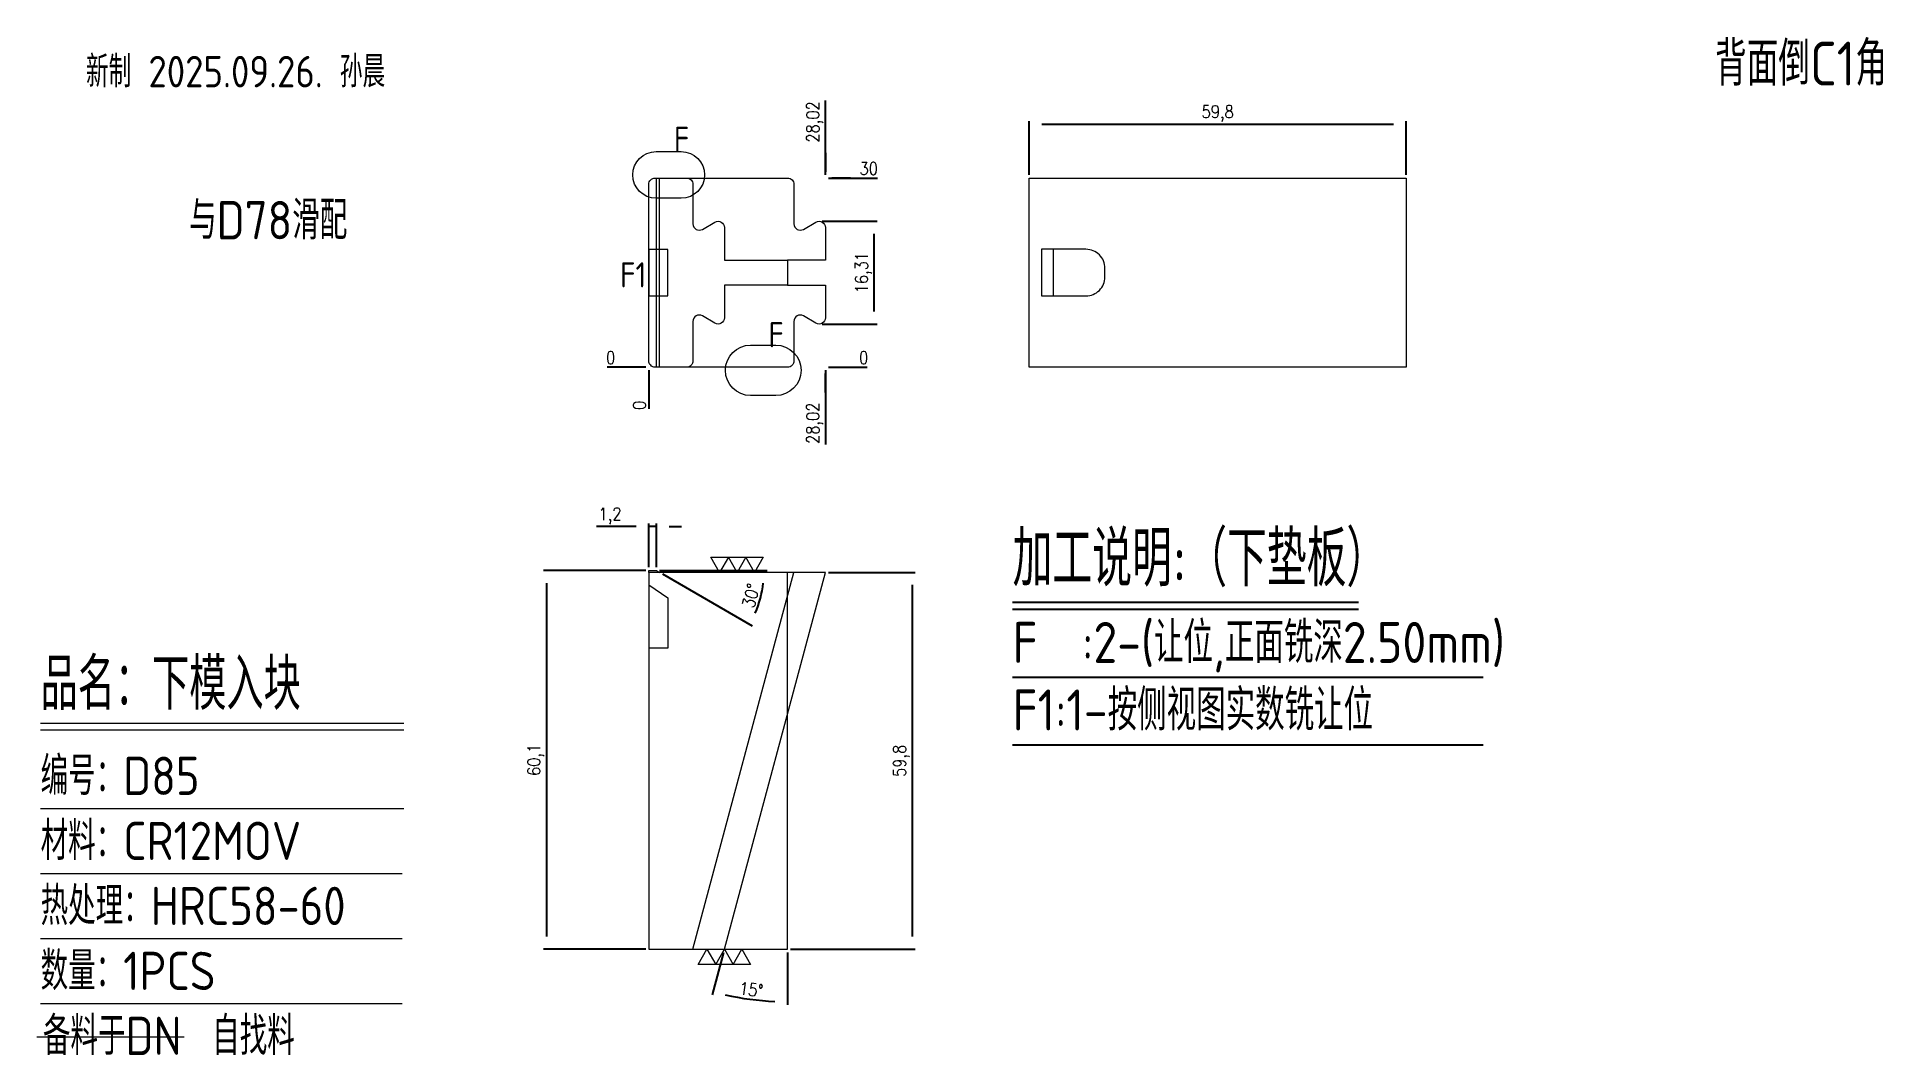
# Model space of a CAD drawing. Header units: millimetres. Extents: x 111802 to 112094, y -3034 to -2873.
import ezdxf
from ezdxf.enums import TextEntityAlignment as Align

# ---------------------------------------------------------------- set-up
doc = ezdxf.new("R2010")
doc.units = ezdxf.units.MM
doc.linetypes.add('HIDDEN', pattern=[0])
for name, color, linetype in [('DIM', 4, 'Continuous'), ('LB', 7, 'Continuous'), ('LB_P', 2, 'Continuous'), ('TEXT', 4, 'Continuous')]:
    doc.layers.add(name, color=color, linetype=linetype)
doc.styles.add('gbenor', font='gbenor.shx', dxfattribs={"bigfont": 'gbcbig.shx'})
doc.styles.get("Standard").update_dxf_attribs({"font": 'txt.shx', "width": 0.85, "bigfont": 'ctxt.shx'})
doc.dimstyles.new('T-2-WX', dxfattribs={"dimtxt": 2, "dimasz": 2, "dimexe": 0.5, "dimexo": 0.5, "dimgap": 0.5, "dimtad": 1, "dimtxsty": 'Standard', "dimblk": 'OPEN30', "dimcen": 0, "dimazin": 3, "dimtfac": 1, "dimtmove": 0, "dimatfit": 3, "dimldrblk": 'OPEN30', "dimlwd": -1, "dimlwe": -1})

# ---------------------------------------------------------------- blocks, each defined once
blk = doc.blocks.new('*D7579')
at = {"layer": 'Defpoints', "color": 0}
for p in [(111898.64, -2925.2), (111926.66, -2925.2), (111931.66, -2925.2)]:
    blk.add_point(p, dxfattribs=at)
at = {"layer": 'DIM', "color": 0, "linetype": 'Continuous'}
blk.add_line((111927.16, -2925.2), (111933.29, -2925.2), dxfattribs=at)
at = {"layer": 'DIM', "color": 0, "lineweight": 5, "insert": (111932.73, -2923.7), "char_height": 2, "attachment_point": 5}
blk.add_mtext('0', dxfattribs=at)
blk = doc.blocks.new('_Open30')
blk = doc.blocks.new('*D7580')
at = {"layer": 'Defpoints', "color": 0}
for p in [(111926.66, -2895.2), (111931.66, -2895.2), (111898.64, -2925.2)]:
    blk.add_point(p, dxfattribs=at)
at = {"layer": 'DIM', "color": 0, "linetype": 'Continuous'}
for p, q in [((111927.16, -2895.2), (111930.66, -2895.2)), ((111930.66, -2895.2), (111927.66, -2895.2)), ((111927.66, -2895.2), (111934.91, -2895.2))]:
    blk.add_line(p, q, dxfattribs=at)
at = {"layer": 'DIM', "color": 0, "lineweight": 5, "insert": (111933.53, -2893.7), "char_height": 2, "attachment_point": 5}
blk.add_mtext('30', dxfattribs=at)
blk = doc.blocks.new('*D7581')
at = {"layer": 'Defpoints', "color": 0}
for p in [(111893.64, -2925.2), (111898.64, -2925.2), (111898.64, -2925.2)]:
    blk.add_point(p, dxfattribs=at)
at = {"layer": 'DIM', "color": 0, "linetype": 'Continuous'}
blk.add_line((111898.14, -2925.2), (111892, -2925.2), dxfattribs=at)
at = {"layer": 'DIM', "color": 0, "lineweight": 5, "insert": (111892.57, -2923.7), "char_height": 2, "attachment_point": 5}
blk.add_mtext('0', dxfattribs=at)
blk = doc.blocks.new('*D7582')
at = {"layer": 'Defpoints', "color": 0}
for p in [(111898.64, -2925.2), (111926.66, -2925.2), (111926.66, -2930.2)]:
    blk.add_point(p, dxfattribs=at)
at = {"layer": 'DIM', "color": 0, "linetype": 'Continuous'}
for p, q in [((111926.66, -2925.7), (111926.66, -2929.2)), ((111926.66, -2929.2), (111926.66, -2926.2)), ((111926.66, -2926.2), (111926.66, -2937.5))]:
    blk.add_line(p, q, dxfattribs=at)
at = {"layer": 'DIM', "color": 0, "lineweight": 5, "insert": (111924.97, -2934.1), "char_height": 2, "attachment_point": 5, "rotation": 90}
blk.add_mtext('28,02', dxfattribs=at)
blk = doc.blocks.new('*D7583')
at = {"layer": 'Defpoints', "color": 0}
for p in [(111898.64, -2925.2), (111898.64, -2925.2), (111898.64, -2930.2)]:
    blk.add_point(p, dxfattribs=at)
at = {"layer": 'DIM', "color": 0, "linetype": 'Continuous'}
blk.add_line((111898.64, -2925.7), (111898.64, -2931.84), dxfattribs=at)
at = {"layer": 'DIM', "color": 0, "lineweight": 5, "insert": (111897.14, -2931.27), "char_height": 2, "attachment_point": 5, "rotation": 90}
blk.add_mtext('0', dxfattribs=at)
blk = doc.blocks.new('*D7584')
at = {"layer": 'Defpoints', "color": 0}
for p in [(111926.66, -2890.2), (111926.66, -2895.2), (111898.64, -2925.2)]:
    blk.add_point(p, dxfattribs=at)
at = {"layer": 'DIM', "color": 0, "linetype": 'Continuous'}
for p, q in [((111926.66, -2894.2), (111926.66, -2882.9)), ((111926.66, -2894.7), (111926.66, -2891.2)), ((111926.66, -2891.2), (111926.66, -2894.2))]:
    blk.add_line(p, q, dxfattribs=at)
at = {"layer": 'DIM', "color": 0, "lineweight": 5, "insert": (111924.97, -2886.3), "char_height": 2, "attachment_point": 5, "rotation": 90}
blk.add_mtext('28,02', dxfattribs=at)
blk = doc.blocks.new('*D7585')
at = {"layer": 'Defpoints', "color": 0}
for p in [(111925.66, -2902.05), (111934.39, -2902.05), (111925.66, -2918.36)]:
    blk.add_point(p, dxfattribs=at)
at = {"layer": 'DIM', "color": 0, "linetype": 'Continuous'}
for p, q in [((111926.16, -2902.05), (111934.89, -2902.05)), ((111934.39, -2916.36), (111934.39, -2904.05)), ((111926.16, -2918.36), (111934.89, -2918.36))]:
    blk.add_line(p, q, dxfattribs=at)
at = {"layer": 'DIM', "color": 0, "lineweight": 5, "insert": (111932.7, -2910.2), "char_height": 2, "attachment_point": 5, "rotation": 90}
blk.add_mtext('16,31', dxfattribs=at)
blk = doc.blocks.new('*D7586')
at = {"layer": 'Defpoints', "color": 0}
for p in [(111926.66, -2957.76), (111920.63, -3017.56), (111940.41, -3017.56)]:
    blk.add_point(p, dxfattribs=at)
at = {"layer": 'DIM', "color": 0, "linetype": 'Continuous'}
for p, q in [((111927.16, -2957.76), (111940.91, -2957.76)), ((111940.41, -2959.76), (111940.41, -3015.56)), ((111921.13, -3017.56), (111940.91, -3017.56))]:
    blk.add_line(p, q, dxfattribs=at)
at = {"layer": 'DIM', "color": 0, "lineweight": 5, "insert": (111938.72, -2987.66), "char_height": 2, "attachment_point": 5, "rotation": 90}
blk.add_mtext('59,8', dxfattribs=at)
blk = doc.blocks.new('*D7587')
at = {"layer": 'Defpoints', "color": 0}
for p in [(111920.63, -2957.76), (111926.66, -2957.76), (111910.64, -3017.56), (111920.63, -3017.56), (111912.71, -3025.19)]:
    blk.add_point(p, dxfattribs=at)
at = {"layer": 'DIM', "color": 0, "linetype": 'Continuous'}
for p, q in [((111910.51, -3018.05), (111908.69, -3024.81)), ((111920.63, -3018.06), (111920.63, -3026.38))]:
    blk.add_line(p, q, dxfattribs=at)
blk.add_arc((111920.63, -2980.25), 45.63, 257.5115, 267.4885, dxfattribs=at)
at = {"layer": 'DIM', "color": 0, "lineweight": 5, "insert": (111914.88, -3023.96), "char_height": 2, "attachment_point": 5, "rotation": 352.5}
blk.add_mtext('15%%d', dxfattribs=at)
blk = doc.blocks.new('*D7588')
at = {"layer": 'Defpoints', "color": 0}
for p in [(112018.81, -2886.66), (111959.01, -2895.2), (112018.81, -2895.2)]:
    blk.add_point(p, dxfattribs=at)
at = {"layer": 'DIM', "color": 0, "linetype": 'Continuous'}
for p, q in [((111959.01, -2894.7), (111959.01, -2886.16)), ((111961.01, -2886.66), (112016.81, -2886.66)), ((112018.81, -2894.7), (112018.81, -2886.16))]:
    blk.add_line(p, q, dxfattribs=at)
at = {"layer": 'DIM', "color": 0, "insert": (111988.91, -2884.97), "char_height": 2, "attachment_point": 5}
blk.add_mtext('59,8', dxfattribs=at)
blk = doc.blocks.new('*D7589')
at = {"layer": 'Defpoints', "color": 0}
for p in [(111898.64, -2957.46), (111882.4, -3017.56), (111898.64, -3017.56)]:
    blk.add_point(p, dxfattribs=at)
at = {"layer": 'DIM', "color": 0}
for p, q in [((111898.14, -2957.46), (111881.9, -2957.46)), ((111882.4, -2959.46), (111882.4, -3015.56)), ((111898.14, -3017.56), (111881.9, -3017.56))]:
    blk.add_line(p, q, dxfattribs=at)
at = {"layer": 'DIM', "color": 0, "lineweight": 5, "insert": (111880.71, -2987.51), "char_height": 2, "attachment_point": 5, "rotation": 90}
blk.add_mtext('60,1', dxfattribs=at)
blk = doc.blocks.new('*D7590')
at = {"layer": 'Defpoints', "color": 0}
for p in [(111898.64, -2957.46), (111899.84, -2957.46), (111899.84, -2957.46), (111900.35, -2957.76), (111915.88, -2963.3)]:
    blk.add_point(p, dxfattribs=at)
at = {"layer": 'DIM', "color": 0}
for p, q in [((111900.34, -2957.46), (111917.41, -2957.46)), ((111900.79, -2958.01), (111915.06, -2966.25))]:
    blk.add_line(p, q, dxfattribs=at)
blk.add_arc((111899.84, -2957.46), 17.08, 336.7141, 353.2859, dxfattribs=at)
at = {"layer": 'DIM', "color": 0, "lineweight": 5, "insert": (111914.84, -2961.48), "char_height": 2, "attachment_point": 5, "rotation": 75}
blk.add_mtext('30%%d', dxfattribs=at)
blk = doc.blocks.new('*D7591')
at = {"layer": 'Defpoints', "color": 0}
for p in [(111898.64, -2950.5), (111898.64, -2957.46), (111899.84, -2957.46)]:
    blk.add_point(p, dxfattribs=at)
at = {"layer": 'DIM', "color": 0}
for p, q in [((111898.64, -2956.96), (111898.64, -2950)), ((111899.84, -2956.96), (111899.84, -2950)), ((111896.64, -2950.5), (111890.32, -2950.5)), ((111899.84, -2950.5), (111898.64, -2950.5)), ((111901.84, -2950.5), (111903.84, -2950.5))]:
    blk.add_line(p, q, dxfattribs=at)
at = {"layer": 'DIM', "color": 0, "lineweight": 5, "insert": (111892.48, -2948.81), "char_height": 2, "attachment_point": 5}
blk.add_mtext('1,2', dxfattribs=at)

msp = doc.modelspace()

# ---------------------------------------------------------------- linework, layer by layer
at = {"layer": 'DIM', "color": 4, "linetype": 'Continuous', "lineweight": 5}
for p, q in [((111802.117, -2981.705), (111859.733, -2981.705)), ((111802.117, -2982.767), (111859.733, -2982.767)), ((111802.117, -2995.206), (111859.733, -2995.206)), ((111802.117, -3005.521), (111859.483, -3005.521)), ((111802.117, -3015.836), (111859.483, -3015.836)), ((111802.117, -3026.151), (111859.483, -3026.151))]:
    msp.add_line(p, q, dxfattribs=at)
at = {"layer": 'LB', "lineweight": 5}
msp.add_line((111824.878, -3031.534), (111801.533, -3031.534), dxfattribs=at)
at = {"layer": 'LB_P', "lineweight": 5}
for p, q in [((111899.835, -2925.203), (111899.835, -2895.203)), ((111900.355, -2925.203), (111900.355, -2895.203))]:
    msp.add_line(p, q, dxfattribs=at)
at = {"layer": 'LB_P', "color": 3, "linetype": 'Continuous'}
for p, q in [((111956.36, -2962.479), (112011.272, -2962.479)), ((111956.36, -2963.617), (112011.272, -2963.617)), ((111956.36, -2974.407), (112031.06, -2974.407)), ((111956.36, -2985.118), (112031.06, -2985.118))]:
    msp.add_line(p, q, dxfattribs=at)
at = {"layer": 'LB_P', "color": 94, "linetype": 'Continuous', "lineweight": 5}
for points in [[(111899.785, -2898.403, -1), (111899.785, -2891.003), (111903.785, -2891.003, -1), (111903.785, -2898.403)], [(111914.785, -2929.703, -1), (111914.785, -2921.703), (111918.785, -2921.703, -1), (111918.785, -2929.703)]]:
    msp.add_lwpolyline(points, format="xyb", close=True, dxfattribs=at)
at = {"layer": 'LB_P', "lineweight": 5}
msp.add_lwpolyline([(111923.159, -2917.069, 0.5773503), (111921.659, -2917.935), (111921.659, -2924.203, -0.4142136), (111920.659, -2925.203), (111899.635, -2925.203, -0.4142136), (111898.635, -2924.203), (111898.635, -2896.203, -0.4142136), (111899.635, -2895.203), (111920.659, -2895.203, -0.4142136), (111921.659, -2896.203), (111921.659, -2902.471, 0.5773503), (111923.159, -2903.337), (111925.159, -2902.182, -0.5773503), (111926.659, -2903.048), (111926.659, -2908.203), (111920.632, -2908.203), (111920.632, -2912.203), (111926.659, -2912.203), (111926.659, -2917.358, -0.5773503), (111925.159, -2918.224)], format="xyb", close=True, dxfattribs=at)
at = {"layer": 'LB_P', "linetype": 'HIDDEN', "lineweight": 5}
msp.add_lwpolyline([(111904.635, -2895.203, -0.4142136), (111905.635, -2896.203), (111905.635, -2902.471, 0.5773503), (111907.135, -2903.337), (111909.135, -2902.182, -0.5773503), (111910.635, -2903.048), (111910.635, -2908.203), (111920.632, -2908.203), (111920.632, -2912.203), (111910.635, -2912.203), (111910.635, -2917.358, -0.5773503), (111909.135, -2918.224), (111907.135, -2917.069, 0.5773503), (111905.635, -2917.935), (111905.635, -2924.203, -0.4142136), (111904.635, -2925.203)], format="xyb", dxfattribs=at)
at = {"layer": 'LB_P', "linetype": 'Continuous', "lineweight": 15}
msp.add_lwpolyline([(111959.008, -2895.203), (112018.808, -2895.203), (112018.808, -2925.203), (111959.008, -2925.203)], close=True, dxfattribs=at)
at = {"layer": 'LB_P', "linetype": 'HIDDEN', "lineweight": 5}
msp.add_lwpolyline([(111901.637, -2913.899), (111901.637, -2906.513), (111898.635, -2906.513), (111898.635, -2913.899)], close=True, dxfattribs=at)
at = {"layer": 'LB_P', "linetype": 'HIDDEN', "lineweight": 15, "ltscale": 0.3}
msp.add_lwpolyline([(111960.963, -2913.893), (111968.008, -2913.893, 0.4142136), (111971.008, -2910.893), (111971.008, -2909.507, 0.4142136), (111968.008, -2906.507), (111960.963, -2906.507)], format="xyb", close=True, dxfattribs=at)
at = {"layer": 'LB_P', "linetype": 'HIDDEN', "lineweight": 5, "ltscale": 0.3}
msp.add_lwpolyline([(111962.854, -2913.893), (111962.854, -2906.507)], dxfattribs=at)
at = {"layer": 'LB_P', "lineweight": 5}
msp.add_lwpolyline([(111898.635, -2957.463), (111899.835, -2957.463), (111900.355, -2957.763), (111898.635, -2957.763)], close=True, dxfattribs=at)
at = {"layer": 'LB_P', "linetype": 'Continuous', "lineweight": 5}
msp.add_lwpolyline([(111910.635, -3017.563), (111926.659, -2957.763), (111898.635, -2957.763), (111898.635, -3017.563), (111920.632, -3017.563), (111920.632, -2957.763)], dxfattribs=at)
at = {"layer": 'LB_P', "lineweight": 5}
msp.add_lwpolyline([(111905.635, -3017.563), (111921.659, -2957.763)], dxfattribs=at)
at = {"layer": 'LB_P', "linetype": 'HIDDEN', "lineweight": 5}
msp.add_lwpolyline([(111898.635, -2959.717), (111901.637, -2961.819), (111901.637, -2969.763), (111898.635, -2969.763)], dxfattribs=at)
at = {"layer": 'TEXT', "color": 4, "linetype": 'Continuous', "lineweight": 5}
for points in [[(111916.804, -2955.363), (111915.418, -2957.763), (111914.033, -2955.363), (111912.647, -2957.763), (111911.261, -2955.363), (111909.876, -2957.763), (111908.49, -2955.363), (111916.804, -2955.363)], [(111906.478, -3019.963), (111907.864, -3017.563), (111909.25, -3019.963), (111910.635, -3017.563), (111912.021, -3019.963), (111913.407, -3017.563), (111914.792, -3019.963), (111906.478, -3019.963)]]:
    msp.add_lwpolyline(points, close=True, dxfattribs=at)

# ---------------------------------------------------------------- texts
at = {"layer": 'DIM', "color": 3, "linetype": 'Continuous', "lineweight": 5, "style": 'gbenor'}
for s, height, p in [('品名：下模入块', 8.1915, (111802.117, -2979.581)), ('编号：D85', 6.0678, (111802.117, -2993.082)), ('材料：CR12MOV', 6.0678, (111802.117, -3003.397)), ('热处理：HRC58-60', 6.06778, (111802.117, -3013.713)), ('数量：1PCS', 6.0678, (111802.117, -3024.028)), ('备料于DN', 6.0678, (111802.486, -3034.343)), ('自找料', 6.0678, (111829.345, -3034.343))]:
    msp.add_text(s, height=height, dxfattribs=at).set_placement(p)
at = {"layer": 'LB_P', "color": 6, "lineweight": 5, "style": 'gbenor'}
msp.add_text('新制 2025.09.26. 孙晨', height=5, dxfattribs=at).set_placement((111833.057, -2878.054), align=Align.MIDDLE)
at = {"layer": 'LB_P', "color": 4, "linetype": 'Continuous', "lineweight": 5, "style": 'gbenor'}
for s, p in [('F', (111903.837, -2889.065)), ('F1', (111896.157, -2910.559)), ('F', (111918.837, -2920.065))]:
    msp.add_text(s, height=4, dxfattribs=at).set_placement(p, align=Align.MIDDLE_CENTER)
at = {"layer": 'LB_P', "color": 4, "linetype": 'Continuous', "style": 'gbenor'}
for s, height, p in [('加工说明:（下垫板）', 8.775, (111956.36, -2959.977)), ('F  :2-(让位,正面铣深2.50mm)', 6.5, (111956.36, -2972.132)), ('F1:1-按侧视图实数铣让位', 6.5, (111956.36, -2982.843))]:
    msp.add_text(s, height=height, dxfattribs=at).set_placement(p)
at = {"layer": 'TEXT', "color": 4, "lineweight": 18, "style": 'gbenor'}
msp.add_text('背面倒C1角', height=6.9635, dxfattribs=at).set_placement((112067.838, -2880.521))
at = {"layer": 'TEXT', "color": 4, "lineweight": 5, "style": 'gbenor'}
msp.add_text('与D78滑配', height=6.075, dxfattribs=at).set_placement((111825.679, -2904.918))

# ---------------------------------------------------------------- dimensions: what is measured, and where the dimension line sits
at = {"layer": 'DIM', "color": 4, "linetype": 'Continuous', "lineweight": 5}
for feature_location, offset, dtype, origin, picture, middle in [((111926.659, -2895.203), (0, 5), 1, (111898.635, -2925.203), '*D7584', (111924.968, -2886.303)), ((111926.659, -2895.203), (5, 0), 0, (111898.635, -2925.203), '*D7580', (111933.535, -2893.703)), ((111898.635275033, -2925.203082346), (-5, 0), 0, (111898.635275033, -2925.203082346), '*D7581', (111892.568608367, -2923.703082346)), ((111926.658636761, -2925.203082346), (5, 0), 0, (111898.635275033, -2925.203082346), '*D7579', (111932.725303428, -2923.703082346)), ((111898.635275033, -2925.203082346), (0, -5), 1, (111898.635275033, -2925.203082346), '*D7583', (111897.135275033, -2931.269749013)), ((111926.659, -2925.203), (0, -5), 1, (111898.635, -2925.203), '*D7582', (111924.968, -2934.103))]:
    dim = msp.add_ordinate_dim(feature_location=feature_location, offset=offset, dtype=dtype, origin=origin, dimstyle='T-2-WX', dxfattribs=at)
    dim.commit()
    dim.dimension.update_dxf_attribs({"geometry": picture, "text_midpoint": middle})
at = {"layer": 'DIM', "color": 4, "linetype": 'Continuous'}
dim = msp.add_linear_dim(base=(112018.808, -2886.663), p1=(111959.008, -2895.203), p2=(112018.808, -2895.203), dimstyle='T-2-WX', dxfattribs=at)
dim.commit()
dim.dimension.update_dxf_attribs({"geometry": '*D7588', "text_midpoint": (111988.908, -2884.973)})
at = {"layer": 'DIM', "color": 4, "linetype": 'Continuous', "lineweight": 5}
for base, p1, p2, picture, middle in [((111934.39, -2902.048), (111925.659, -2918.358), (111925.659, -2902.048), '*D7585', (111932.699, -2910.203)), ((111940.407, -3017.563), (111926.659, -2957.763), (111920.632, -3017.563), '*D7586', (111938.716, -2987.663))]:
    dim = msp.add_linear_dim(base=base, p1=p1, p2=p2, angle=90, dimstyle='T-2-WX', dxfattribs=at)
    dim.commit()
    dim.dimension.update_dxf_attribs({"geometry": picture, "text_midpoint": middle})
at = {"layer": 'DIM', "lineweight": 5}
dim = msp.add_linear_dim(base=(111898.635, -2950.504), p1=(111899.835, -2957.463), p2=(111898.635, -2957.463), dimstyle='T-2-WX', dxfattribs=at)
dim.commit()
dim.dimension.update_dxf_attribs({"geometry": '*D7591', "text_midpoint": (111892.476, -2948.814)})
dim = msp.add_linear_dim(base=(111882.404, -3017.563), p1=(111898.635, -2957.463), p2=(111898.635, -3017.563), angle=90, dimstyle='T-2-WX', dxfattribs=at)
dim.commit()
dim.dimension.update_dxf_attribs({"geometry": '*D7589', "text_midpoint": (111880.714, -2987.513)})
dim = msp.add_angular_dim_2l(base=(111915.8826, -2963.3038), line1=((111899.8353, -2957.463), (111900.3549, -2957.763)), line2=((111898.6353, -2957.463), (111899.8353, -2957.463)), dimstyle='T-2-WX', dxfattribs=at)
dim.commit()
dim.dimension.update_dxf_attribs({"geometry": '*D7590', "text_midpoint": (111914.8357, -2961.4824)})
at = {"layer": 'DIM', "color": 4, "linetype": 'Continuous', "lineweight": 5}
dim = msp.add_angular_dim_2l(base=(111912.709, -3025.189), line1=((111910.635, -3017.563), (111926.659, -2957.763)), line2=((111920.632, -3017.563), (111920.632, -2957.763)), dimstyle='T-2-WX', dxfattribs=at)
dim.commit()
dim.dimension.update_dxf_attribs({"geometry": '*D7587', "text_midpoint": (111914.879, -3023.958)})

doc.saveas('drawing.dxf')
